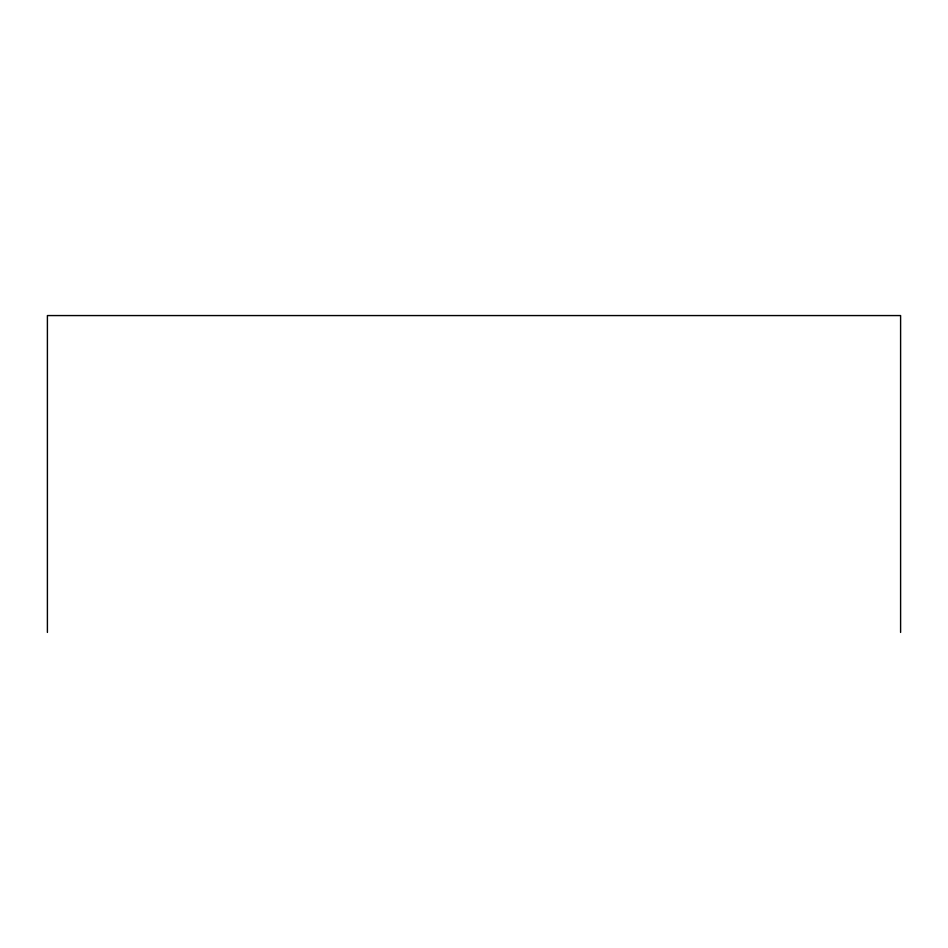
<?xml version="1.0" encoding="UTF-8"?>
<svg xmlns="http://www.w3.org/2000/svg" width="948" height="948" viewBox="0 0 948 948"><rect width="100%" height="100%" fill="white"/><g stroke="black" fill="none" stroke-linecap="round" stroke-linejoin="round"><path stroke-width="1.42" d="M900.6 632.435L900.6 315.566L47.4 315.566L47.4 632.435"/></g></svg>
